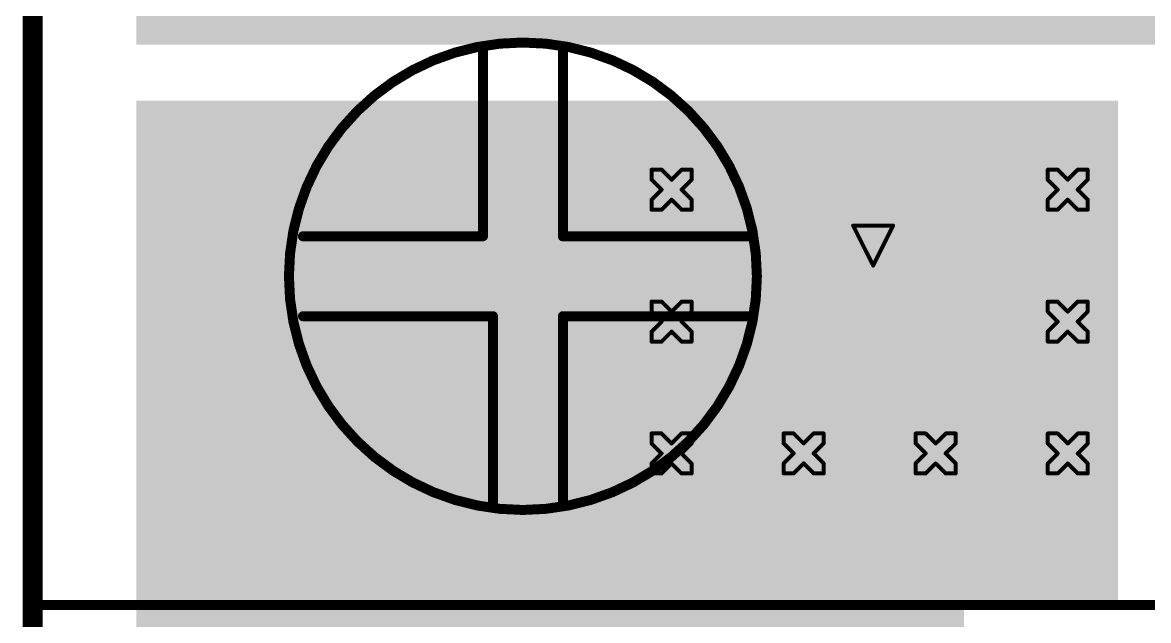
# Model space of a CAD drawing. Header units: inches. Extents: x 0 to 282, y 0 to 91.
# Drawn here: x -0.13 to 14.18, y 19.63 to 27.23 of the extents above; entities that cross this region are included whole.
import ezdxf

# ---------------------------------------------------------------- set-up
doc = ezdxf.new("R2010")
doc.units = ezdxf.units.IN
for name, color, linetype in [('Board Outline', 216, 'Continuous'), ('Bottom Layer', 5, 'Continuous'), ('Bottom Solder', 6, 'Continuous'), ('Drill Drawing', 1, 'Continuous'), ('Multi-Layer', 9, 'Continuous'), ('Pad Holes', 156, 'Continuous'), ('Top Layer', 1, 'Continuous'), ('Top Overlay', 2, 'Continuous'), ('Top Solder', 216, 'Continuous'), ('Via Holes', 16, 'Continuous')]:
    doc.layers.add(name, color=color, linetype=linetype)

# ---------------------------------------------------------------- blocks, each defined once
blk = doc.blocks.new('DBT50G_7_62_2P_BK_P_10')
at = {"layer": 'Bottom Layer'}
h = blk.add_hatch(color=5, dxfattribs=at)
edge = h.paths.add_edge_path()
edge.add_arc((3.81, 0), 1.3, 0, 360)
at = {"layer": 'Bottom Solder'}
h = blk.add_hatch(color=6, dxfattribs=at)
edge = h.paths.add_edge_path()
edge.add_arc((3.81, 0), 1.402, 0, 360)
at = {"layer": 'Multi-Layer'}
h = blk.add_hatch(color=9, dxfattribs=at)
edge = h.paths.add_edge_path()
edge.add_arc((3.81, 0), 1.3, 0, 360)
at = {"layer": 'Pad Holes'}
h = blk.add_hatch(color=7, dxfattribs=at)
edge = h.paths.add_edge_path()
edge.add_arc((3.81, 0), 0.8, 0, 360)
at = {"layer": 'Top Layer'}
h = blk.add_hatch(color=1, dxfattribs=at)
edge = h.paths.add_edge_path()
edge.add_arc((3.81, 0), 1.3, 0, 360)
at = {"layer": 'Top Solder'}
h = blk.add_hatch(color=216, dxfattribs=at)
edge = h.paths.add_edge_path()
edge.add_arc((3.81, 0), 1.402, 0, 360)
at = {"layer": 'Top Overlay', "const_width": 0.127}
for points in [[(8.38, -10.65), (8.38, 4.55)], [(3.692, -3.942), (3.692, -1.529)], [(4.708, -3.942), (4.708, -1.529)], [(3.692, -3.942), (1.279, -3.942)], [(7.121, -3.942), (4.708, -3.942)], [(4.708, -7.244), (4.708, -4.831)], [(7.121, -4.831), (4.708, -4.831)], [(3.692, -4.958), (1.279, -4.958)], [(3.692, -7.244), (3.692, -4.958)], [(8.38, -10.65), (-8.22, -10.65)]]:
    blk.add_lwpolyline(points, dxfattribs=at)
at = {"layer": 'Top Overlay'}
for points, const_width in [([(7.173, -4.45, 1), (1.227, -4.45, 1)], 0.127), ([(3.66, -1.529, 1), (3.724, -1.529, 1)], 0.0635), ([(4.676, -1.529, 1), (4.74, -1.529, 1)], 0.0635), ([(1.247, -3.942, 1), (1.311, -3.942, 1)], 0.0635), ([(3.66, -3.942, 1), (3.724, -3.942, 1)], 0.0635), ([(3.66, -3.942, 1), (3.724, -3.942, 1)], 0.0635), ([(4.676, -3.942, 1), (4.74, -3.942, 1)], 0.0635), ([(4.676, -3.942, 1), (4.74, -3.942, 1)], 0.0635), ([(7.089, -3.942, 1), (7.153, -3.942, 1)], 0.0635), ([(1.195, -4.45, 1), (1.259, -4.45, 1)], 0.0635), ([(7.141, -4.45, 1), (7.205, -4.45, 1)], 0.0635), ([(4.676, -4.831, 1), (4.74, -4.831, 1)], 0.0635), ([(4.676, -4.831, 1), (4.74, -4.831, 1)], 0.0635), ([(7.089, -4.831, 1), (7.153, -4.831, 1)], 0.0635), ([(1.247, -4.958, 1), (1.311, -4.958, 1)], 0.0635), ([(3.66, -4.958, 1), (3.724, -4.958, 1)], 0.0635), ([(3.66, -4.958, 1), (3.724, -4.958, 1)], 0.0635), ([(3.66, -7.244, 1), (3.724, -7.244, 1)], 0.0635), ([(4.676, -7.244, 1), (4.74, -7.244, 1)], 0.0635), ([(8.348, -10.65, 1), (8.412, -10.65, 1)], 0.0635), ([(8.348, -10.65, 1), (8.412, -10.65, 1)], 0.0635)]:
    blk.add_lwpolyline(points, format="xyb", close=True, dxfattribs=dict(at, const_width=const_width))

msp = doc.modelspace()

# ---------------------------------------------------------------- hatches: boundary and pattern name
at = {"layer": 'Bottom Layer'}
for points in [[(1.321, 26.949), (13.792, 26.949), (13.792, 35.992), (1.321, 35.992)], [(1.321, 26.949), (32.207, 26.949), (32.207, 32.385), (1.321, 32.385)], [(1.321, 19.863), (13.792, 19.863), (13.792, 26.238), (1.321, 26.238)], [(11.835, 26.238), (1.321, 26.238), (1.321, 8.941), (11.835, 8.941)]]:
    msp.add_hatch(color=5, dxfattribs=at).paths.add_polyline_path(points)
h = msp.add_hatch(color=5, dxfattribs=at)
edge = h.paths.add_edge_path()
edge.add_arc((8.12, 25.106), 0.3, 0, 360)
h = msp.add_hatch(color=5, dxfattribs=at)
edge = h.paths.add_edge_path()
edge.add_arc((13.154, 25.106), 0.3, 0, 360)
h = msp.add_hatch(color=5, dxfattribs=at)
edge = h.paths.add_edge_path()
edge.add_arc((8.12, 23.428), 0.3, 0, 360)
h = msp.add_hatch(color=5, dxfattribs=at)
edge = h.paths.add_edge_path()
edge.add_arc((13.154, 23.428), 0.3, 0, 360)
h = msp.add_hatch(color=5, dxfattribs=at)
edge = h.paths.add_edge_path()
edge.add_arc((8.12, 21.751), 0.3, 0, 360)
h = msp.add_hatch(color=5, dxfattribs=at)
edge = h.paths.add_edge_path()
edge.add_arc((9.798, 21.751), 0.3, 0, 360)
h = msp.add_hatch(color=5, dxfattribs=at)
edge = h.paths.add_edge_path()
edge.add_arc((11.476, 21.751), 0.3, 0, 360)
h = msp.add_hatch(color=5, dxfattribs=at)
edge = h.paths.add_edge_path()
edge.add_arc((13.154, 21.751), 0.3, 0, 360)
at = {"layer": 'Bottom Solder'}
h = msp.add_hatch(color=6, dxfattribs=at)
edge = h.paths.add_edge_path()
edge.add_arc((8.12, 25.106), 0.402, 0, 360)
h = msp.add_hatch(color=6, dxfattribs=at)
edge = h.paths.add_edge_path()
edge.add_arc((13.154, 25.106), 0.402, 0, 360)
h = msp.add_hatch(color=6, dxfattribs=at)
edge = h.paths.add_edge_path()
edge.add_arc((8.12, 23.428), 0.402, 0, 360)
h = msp.add_hatch(color=6, dxfattribs=at)
edge = h.paths.add_edge_path()
edge.add_arc((13.154, 23.428), 0.402, 0, 360)
h = msp.add_hatch(color=6, dxfattribs=at)
edge = h.paths.add_edge_path()
edge.add_arc((8.12, 21.751), 0.402, 0, 360)
h = msp.add_hatch(color=6, dxfattribs=at)
edge = h.paths.add_edge_path()
edge.add_arc((9.798, 21.751), 0.402, 0, 360)
h = msp.add_hatch(color=6, dxfattribs=at)
edge = h.paths.add_edge_path()
edge.add_arc((11.476, 21.751), 0.402, 0, 360)
h = msp.add_hatch(color=6, dxfattribs=at)
edge = h.paths.add_edge_path()
edge.add_arc((13.154, 21.751), 0.402, 0, 360)
at = {"layer": 'Top Layer'}
for points in [[(1.321, 26.949), (13.792, 26.949), (13.792, 35.992), (1.321, 35.992)], [(1.321, 26.949), (32.207, 26.949), (32.207, 32.385), (1.321, 32.385)], [(11.835, 26.238), (1.321, 26.238), (1.321, 8.941), (11.835, 8.941)], [(1.321, 19.863), (13.792, 19.863), (13.792, 26.238), (1.321, 26.238)]]:
    msp.add_hatch(color=1, dxfattribs=at).paths.add_polyline_path(points)
h = msp.add_hatch(color=1, dxfattribs=at)
edge = h.paths.add_edge_path()
edge.add_arc((8.12, 25.106), 0.3, 0, 360)
h = msp.add_hatch(color=1, dxfattribs=at)
edge = h.paths.add_edge_path()
edge.add_arc((13.154, 25.106), 0.3, 0, 360)
h = msp.add_hatch(color=1, dxfattribs=at)
edge = h.paths.add_edge_path()
edge.add_arc((8.12, 23.428), 0.3, 0, 360)
h = msp.add_hatch(color=1, dxfattribs=at)
edge = h.paths.add_edge_path()
edge.add_arc((13.154, 23.428), 0.3, 0, 360)
h = msp.add_hatch(color=1, dxfattribs=at)
edge = h.paths.add_edge_path()
edge.add_arc((8.12, 21.751), 0.3, 0, 360)
h = msp.add_hatch(color=1, dxfattribs=at)
edge = h.paths.add_edge_path()
edge.add_arc((9.798, 21.751), 0.3, 0, 360)
h = msp.add_hatch(color=1, dxfattribs=at)
edge = h.paths.add_edge_path()
edge.add_arc((11.476, 21.751), 0.3, 0, 360)
h = msp.add_hatch(color=1, dxfattribs=at)
edge = h.paths.add_edge_path()
edge.add_arc((13.154, 21.751), 0.3, 0, 360)
at = {"layer": 'Top Solder'}
h = msp.add_hatch(color=216, dxfattribs=at)
edge = h.paths.add_edge_path()
edge.add_arc((8.12, 25.106), 0.402, 0, 360)
h = msp.add_hatch(color=216, dxfattribs=at)
edge = h.paths.add_edge_path()
edge.add_arc((13.154, 25.106), 0.402, 0, 360)
h = msp.add_hatch(color=216, dxfattribs=at)
edge = h.paths.add_edge_path()
edge.add_arc((8.12, 23.428), 0.402, 0, 360)
h = msp.add_hatch(color=216, dxfattribs=at)
edge = h.paths.add_edge_path()
edge.add_arc((13.154, 23.428), 0.402, 0, 360)
h = msp.add_hatch(color=216, dxfattribs=at)
edge = h.paths.add_edge_path()
edge.add_arc((8.12, 21.751), 0.402, 0, 360)
h = msp.add_hatch(color=216, dxfattribs=at)
edge = h.paths.add_edge_path()
edge.add_arc((9.798, 21.751), 0.402, 0, 360)
h = msp.add_hatch(color=216, dxfattribs=at)
edge = h.paths.add_edge_path()
edge.add_arc((11.476, 21.751), 0.402, 0, 360)
h = msp.add_hatch(color=216, dxfattribs=at)
edge = h.paths.add_edge_path()
edge.add_arc((13.154, 21.751), 0.402, 0, 360)
at = {"layer": 'Via Holes'}
h = msp.add_hatch(color=7, dxfattribs=at)
edge = h.paths.add_edge_path()
edge.add_arc((8.12, 25.106), 0.15, 0, 360)
h = msp.add_hatch(color=7, dxfattribs=at)
edge = h.paths.add_edge_path()
edge.add_arc((13.154, 25.106), 0.15, 0, 360)
h = msp.add_hatch(color=7, dxfattribs=at)
edge = h.paths.add_edge_path()
edge.add_arc((8.12, 23.428), 0.15, 0, 360)
h = msp.add_hatch(color=7, dxfattribs=at)
edge = h.paths.add_edge_path()
edge.add_arc((13.154, 23.428), 0.15, 0, 360)
h = msp.add_hatch(color=7, dxfattribs=at)
edge = h.paths.add_edge_path()
edge.add_arc((8.12, 21.751), 0.15, 0, 360)
h = msp.add_hatch(color=7, dxfattribs=at)
edge = h.paths.add_edge_path()
edge.add_arc((9.798, 21.751), 0.15, 0, 360)
h = msp.add_hatch(color=7, dxfattribs=at)
edge = h.paths.add_edge_path()
edge.add_arc((11.476, 21.751), 0.15, 0, 360)
h = msp.add_hatch(color=7, dxfattribs=at)
edge = h.paths.add_edge_path()
edge.add_arc((13.154, 21.751), 0.15, 0, 360)

# ---------------------------------------------------------------- linework, layer by layer
at = {"layer": 'Board Outline', "const_width": 0.254}
msp.add_lwpolyline([(0, 0), (0, 37)], dxfattribs=at)
at = {"layer": 'Drill Drawing', "const_width": 0.0508}
for points in [[(7.866, 25.233), (7.866, 25.36)], [(7.866, 25.36), (7.993, 25.36)], [(7.993, 25.36), (8.12, 25.233)], [(8.12, 25.233), (8.247, 25.36)], [(8.247, 25.36), (8.374, 25.36)], [(8.374, 25.233), (8.374, 25.36)], [(12.9, 25.233), (12.9, 25.36)], [(12.9, 25.36), (13.027, 25.36)], [(13.027, 25.36), (13.154, 25.233)], [(13.154, 25.233), (13.281, 25.36)], [(13.281, 25.36), (13.408, 25.36)], [(13.408, 25.233), (13.408, 25.36)], [(7.866, 25.233), (7.993, 25.106)], [(8.247, 25.106), (8.374, 25.233)], [(12.9, 25.233), (13.027, 25.106)], [(13.281, 25.106), (13.408, 25.233)], [(7.866, 24.979), (7.993, 25.106)], [(8.247, 25.106), (8.374, 24.979)], [(12.9, 24.979), (13.027, 25.106)], [(13.281, 25.106), (13.408, 24.979)], [(7.866, 24.852), (7.866, 24.979)], [(7.993, 24.852), (8.12, 24.979)], [(8.12, 24.979), (8.247, 24.852)], [(8.374, 24.852), (8.374, 24.979)], [(12.9, 24.852), (12.9, 24.979)], [(13.027, 24.852), (13.154, 24.979)], [(13.154, 24.979), (13.281, 24.852)], [(13.408, 24.852), (13.408, 24.979)], [(7.866, 24.852), (7.993, 24.852)], [(8.247, 24.852), (8.374, 24.852)], [(12.9, 24.852), (13.027, 24.852)], [(13.281, 24.852), (13.408, 24.852)], [(10.427, 24.649), (10.935, 24.649)], [(10.427, 24.649), (10.681, 24.141)], [(10.681, 24.141), (10.935, 24.649)], [(7.866, 23.555), (7.866, 23.682)], [(7.866, 23.682), (7.993, 23.682)], [(7.993, 23.682), (8.12, 23.555)], [(8.12, 23.555), (8.247, 23.682)], [(8.247, 23.682), (8.374, 23.682)], [(8.374, 23.555), (8.374, 23.682)], [(12.9, 23.555), (12.9, 23.682)], [(12.9, 23.682), (13.027, 23.682)], [(13.027, 23.682), (13.154, 23.555)], [(13.154, 23.555), (13.281, 23.682)], [(13.281, 23.682), (13.408, 23.682)], [(13.408, 23.555), (13.408, 23.682)], [(7.866, 23.555), (7.993, 23.428)], [(8.247, 23.428), (8.374, 23.555)], [(12.9, 23.555), (13.027, 23.428)], [(13.281, 23.428), (13.408, 23.555)], [(7.866, 23.301), (7.993, 23.428)], [(7.866, 23.174), (7.866, 23.301)], [(7.993, 23.174), (8.12, 23.301)], [(8.12, 23.301), (8.247, 23.174)], [(8.247, 23.428), (8.374, 23.301)], [(8.374, 23.174), (8.374, 23.301)], [(12.9, 23.301), (13.027, 23.428)], [(12.9, 23.174), (12.9, 23.301)], [(13.027, 23.174), (13.154, 23.301)], [(13.154, 23.301), (13.281, 23.174)], [(13.281, 23.428), (13.408, 23.301)], [(13.408, 23.174), (13.408, 23.301)], [(7.866, 23.174), (7.993, 23.174)], [(8.247, 23.174), (8.374, 23.174)], [(12.9, 23.174), (13.027, 23.174)], [(13.281, 23.174), (13.408, 23.174)], [(7.866, 21.878), (7.866, 22.005)], [(7.866, 22.005), (7.993, 22.005)], [(7.866, 21.878), (7.993, 21.751)], [(7.993, 22.005), (8.12, 21.878)], [(8.12, 21.878), (8.247, 22.005)], [(8.247, 22.005), (8.374, 22.005)], [(8.247, 21.751), (8.374, 21.878)], [(8.374, 21.878), (8.374, 22.005)], [(9.544, 21.878), (9.544, 22.005)], [(9.544, 22.005), (9.671, 22.005)], [(9.544, 21.878), (9.671, 21.751)], [(9.671, 22.005), (9.798, 21.878)], [(9.798, 21.878), (9.925, 22.005)], [(9.925, 22.005), (10.052, 22.005)], [(9.925, 21.751), (10.052, 21.878)], [(10.052, 21.878), (10.052, 22.005)], [(11.222, 21.878), (11.222, 22.005)], [(11.222, 22.005), (11.349, 22.005)], [(11.222, 21.878), (11.349, 21.751)], [(11.349, 22.005), (11.476, 21.878)], [(11.476, 21.878), (11.603, 22.005)], [(11.603, 22.005), (11.73, 22.005)], [(11.603, 21.751), (11.73, 21.878)], [(11.73, 21.878), (11.73, 22.005)], [(12.9, 21.878), (12.9, 22.005)], [(12.9, 22.005), (13.027, 22.005)], [(12.9, 21.878), (13.027, 21.751)], [(13.027, 22.005), (13.154, 21.878)], [(13.154, 21.878), (13.281, 22.005)], [(13.281, 22.005), (13.408, 22.005)], [(13.281, 21.751), (13.408, 21.878)], [(13.408, 21.878), (13.408, 22.005)], [(7.866, 21.624), (7.993, 21.751)], [(8.247, 21.751), (8.374, 21.624)], [(9.544, 21.624), (9.671, 21.751)], [(9.925, 21.751), (10.052, 21.624)], [(11.222, 21.624), (11.349, 21.751)], [(11.603, 21.751), (11.73, 21.624)], [(12.9, 21.624), (13.027, 21.751)], [(13.281, 21.751), (13.408, 21.624)], [(7.866, 21.497), (7.866, 21.624)], [(7.993, 21.497), (8.12, 21.624)], [(8.12, 21.624), (8.247, 21.497)], [(8.374, 21.497), (8.374, 21.624)], [(9.544, 21.497), (9.544, 21.624)], [(9.671, 21.497), (9.798, 21.624)], [(9.798, 21.624), (9.925, 21.497)], [(10.052, 21.497), (10.052, 21.624)], [(11.222, 21.497), (11.222, 21.624)], [(11.349, 21.497), (11.476, 21.624)], [(11.476, 21.624), (11.603, 21.497)], [(11.73, 21.497), (11.73, 21.624)], [(12.9, 21.497), (12.9, 21.624)], [(13.027, 21.497), (13.154, 21.624)], [(13.154, 21.624), (13.281, 21.497)], [(13.408, 21.497), (13.408, 21.624)], [(7.866, 21.497), (7.993, 21.497)], [(8.247, 21.497), (8.374, 21.497)], [(9.544, 21.497), (9.671, 21.497)], [(9.925, 21.497), (10.052, 21.497)], [(11.222, 21.497), (11.349, 21.497)], [(11.603, 21.497), (11.73, 21.497)], [(12.9, 21.497), (13.027, 21.497)], [(13.281, 21.497), (13.408, 21.497)]]:
    msp.add_lwpolyline(points, dxfattribs=at)
at = {"layer": 'Drill Drawing', "const_width": 0.0254}
for points in [[(7.853, 25.36, 1), (7.879, 25.36, 1)], [(7.853, 25.36, 1), (7.879, 25.36, 1)], [(7.98, 25.36, 1), (8.006, 25.36, 1)], [(7.98, 25.36, 1), (8.006, 25.36, 1)], [(8.234, 25.36, 1), (8.26, 25.36, 1)], [(8.234, 25.36, 1), (8.26, 25.36, 1)], [(8.361, 25.36, 1), (8.387, 25.36, 1)], [(8.361, 25.36, 1), (8.387, 25.36, 1)], [(12.887, 25.36, 1), (12.912, 25.36, 1)], [(12.887, 25.36, 1), (12.912, 25.36, 1)], [(13.014, 25.36, 1), (13.039, 25.36, 1)], [(13.014, 25.36, 1), (13.039, 25.36, 1)], [(13.268, 25.36, 1), (13.293, 25.36, 1)], [(13.268, 25.36, 1), (13.293, 25.36, 1)], [(13.395, 25.36, 1), (13.42, 25.36, 1)], [(13.395, 25.36, 1), (13.42, 25.36, 1)], [(7.853, 25.233, 1), (7.879, 25.233, 1)], [(7.853, 25.233, 1), (7.879, 25.233, 1)], [(8.107, 25.233, 1), (8.133, 25.233, 1)], [(8.107, 25.233, 1), (8.133, 25.233, 1)], [(8.361, 25.233, 1), (8.387, 25.233, 1)], [(8.361, 25.233, 1), (8.387, 25.233, 1)], [(12.887, 25.233, 1), (12.912, 25.233, 1)], [(12.887, 25.233, 1), (12.912, 25.233, 1)], [(13.141, 25.233, 1), (13.166, 25.233, 1)], [(13.141, 25.233, 1), (13.166, 25.233, 1)], [(13.395, 25.233, 1), (13.42, 25.233, 1)], [(13.395, 25.233, 1), (13.42, 25.233, 1)], [(7.98, 25.106, 1), (8.006, 25.106, 1)], [(7.98, 25.106, 1), (8.006, 25.106, 1)], [(8.234, 25.106, 1), (8.26, 25.106, 1)], [(8.234, 25.106, 1), (8.26, 25.106, 1)], [(13.014, 25.106, 1), (13.039, 25.106, 1)], [(13.014, 25.106, 1), (13.039, 25.106, 1)], [(13.268, 25.106, 1), (13.293, 25.106, 1)], [(13.268, 25.106, 1), (13.293, 25.106, 1)], [(7.853, 24.979, 1), (7.879, 24.979, 1)], [(7.853, 24.979, 1), (7.879, 24.979, 1)], [(8.107, 24.979, 1), (8.133, 24.979, 1)], [(8.107, 24.979, 1), (8.133, 24.979, 1)], [(8.361, 24.979, 1), (8.387, 24.979, 1)], [(8.361, 24.979, 1), (8.387, 24.979, 1)], [(12.887, 24.979, 1), (12.912, 24.979, 1)], [(12.887, 24.979, 1), (12.912, 24.979, 1)], [(13.141, 24.979, 1), (13.166, 24.979, 1)], [(13.141, 24.979, 1), (13.166, 24.979, 1)], [(13.395, 24.979, 1), (13.42, 24.979, 1)], [(13.395, 24.979, 1), (13.42, 24.979, 1)], [(7.853, 24.852, 1), (7.879, 24.852, 1)], [(7.853, 24.852, 1), (7.879, 24.852, 1)], [(7.98, 24.852, 1), (8.006, 24.852, 1)], [(7.98, 24.852, 1), (8.006, 24.852, 1)], [(8.234, 24.852, 1), (8.26, 24.852, 1)], [(8.234, 24.852, 1), (8.26, 24.852, 1)], [(8.361, 24.852, 1), (8.387, 24.852, 1)], [(8.361, 24.852, 1), (8.387, 24.852, 1)], [(12.887, 24.852, 1), (12.912, 24.852, 1)], [(12.887, 24.852, 1), (12.912, 24.852, 1)], [(13.014, 24.852, 1), (13.039, 24.852, 1)], [(13.014, 24.852, 1), (13.039, 24.852, 1)], [(13.268, 24.852, 1), (13.293, 24.852, 1)], [(13.268, 24.852, 1), (13.293, 24.852, 1)], [(13.395, 24.852, 1), (13.42, 24.852, 1)], [(13.395, 24.852, 1), (13.42, 24.852, 1)], [(10.414, 24.649, 1), (10.44, 24.649, 1)], [(10.414, 24.649, 1), (10.44, 24.649, 1)], [(10.922, 24.649, 1), (10.948, 24.649, 1)], [(10.922, 24.649, 1), (10.948, 24.649, 1)], [(10.668, 24.141, 1), (10.694, 24.141, 1)], [(10.668, 24.141, 1), (10.694, 24.141, 1)], [(7.853, 23.682, 1), (7.879, 23.682, 1)], [(7.853, 23.682, 1), (7.879, 23.682, 1)], [(7.98, 23.682, 1), (8.006, 23.682, 1)], [(7.98, 23.682, 1), (8.006, 23.682, 1)], [(8.234, 23.682, 1), (8.26, 23.682, 1)], [(8.234, 23.682, 1), (8.26, 23.682, 1)], [(8.361, 23.682, 1), (8.387, 23.682, 1)], [(8.361, 23.682, 1), (8.387, 23.682, 1)], [(12.887, 23.682, 1), (12.912, 23.682, 1)], [(12.887, 23.682, 1), (12.912, 23.682, 1)], [(13.014, 23.682, 1), (13.039, 23.682, 1)], [(13.014, 23.682, 1), (13.039, 23.682, 1)], [(13.268, 23.682, 1), (13.293, 23.682, 1)], [(13.268, 23.682, 1), (13.293, 23.682, 1)], [(13.395, 23.682, 1), (13.42, 23.682, 1)], [(13.395, 23.682, 1), (13.42, 23.682, 1)], [(7.853, 23.555, 1), (7.879, 23.555, 1)], [(7.853, 23.555, 1), (7.879, 23.555, 1)], [(8.107, 23.555, 1), (8.133, 23.555, 1)], [(8.107, 23.555, 1), (8.133, 23.555, 1)], [(8.361, 23.555, 1), (8.387, 23.555, 1)], [(8.361, 23.555, 1), (8.387, 23.555, 1)], [(12.887, 23.555, 1), (12.912, 23.555, 1)], [(12.887, 23.555, 1), (12.912, 23.555, 1)], [(13.141, 23.555, 1), (13.166, 23.555, 1)], [(13.141, 23.555, 1), (13.166, 23.555, 1)], [(13.395, 23.555, 1), (13.42, 23.555, 1)], [(13.395, 23.555, 1), (13.42, 23.555, 1)], [(7.853, 23.301, 1), (7.879, 23.301, 1)], [(7.853, 23.301, 1), (7.879, 23.301, 1)], [(7.98, 23.428, 1), (8.006, 23.428, 1)], [(7.98, 23.428, 1), (8.006, 23.428, 1)], [(8.107, 23.301, 1), (8.133, 23.301, 1)], [(8.107, 23.301, 1), (8.133, 23.301, 1)], [(8.234, 23.428, 1), (8.26, 23.428, 1)], [(8.234, 23.428, 1), (8.26, 23.428, 1)], [(8.361, 23.301, 1), (8.387, 23.301, 1)], [(8.361, 23.301, 1), (8.387, 23.301, 1)], [(12.887, 23.301, 1), (12.912, 23.301, 1)], [(12.887, 23.301, 1), (12.912, 23.301, 1)], [(13.014, 23.428, 1), (13.039, 23.428, 1)], [(13.014, 23.428, 1), (13.039, 23.428, 1)], [(13.141, 23.301, 1), (13.166, 23.301, 1)], [(13.141, 23.301, 1), (13.166, 23.301, 1)], [(13.268, 23.428, 1), (13.293, 23.428, 1)], [(13.268, 23.428, 1), (13.293, 23.428, 1)], [(13.395, 23.301, 1), (13.42, 23.301, 1)], [(13.395, 23.301, 1), (13.42, 23.301, 1)], [(7.853, 23.174, 1), (7.879, 23.174, 1)], [(7.853, 23.174, 1), (7.879, 23.174, 1)], [(7.98, 23.174, 1), (8.006, 23.174, 1)], [(7.98, 23.174, 1), (8.006, 23.174, 1)], [(8.234, 23.174, 1), (8.26, 23.174, 1)], [(8.234, 23.174, 1), (8.26, 23.174, 1)], [(8.361, 23.174, 1), (8.387, 23.174, 1)], [(8.361, 23.174, 1), (8.387, 23.174, 1)], [(12.887, 23.174, 1), (12.912, 23.174, 1)], [(12.887, 23.174, 1), (12.912, 23.174, 1)], [(13.014, 23.174, 1), (13.039, 23.174, 1)], [(13.014, 23.174, 1), (13.039, 23.174, 1)], [(13.268, 23.174, 1), (13.293, 23.174, 1)], [(13.268, 23.174, 1), (13.293, 23.174, 1)], [(13.395, 23.174, 1), (13.42, 23.174, 1)], [(13.395, 23.174, 1), (13.42, 23.174, 1)], [(7.853, 22.005, 1), (7.879, 22.005, 1)], [(7.853, 22.005, 1), (7.879, 22.005, 1)], [(7.853, 21.878, 1), (7.879, 21.878, 1)], [(7.853, 21.878, 1), (7.879, 21.878, 1)], [(7.98, 22.005, 1), (8.006, 22.005, 1)], [(7.98, 22.005, 1), (8.006, 22.005, 1)], [(8.107, 21.878, 1), (8.133, 21.878, 1)], [(8.107, 21.878, 1), (8.133, 21.878, 1)], [(8.234, 22.005, 1), (8.26, 22.005, 1)], [(8.234, 22.005, 1), (8.26, 22.005, 1)], [(8.361, 22.005, 1), (8.387, 22.005, 1)], [(8.361, 22.005, 1), (8.387, 22.005, 1)], [(8.361, 21.878, 1), (8.387, 21.878, 1)], [(8.361, 21.878, 1), (8.387, 21.878, 1)], [(9.531, 22.005, 1), (9.557, 22.005, 1)], [(9.531, 22.005, 1), (9.557, 22.005, 1)], [(9.531, 21.878, 1), (9.557, 21.878, 1)], [(9.531, 21.878, 1), (9.557, 21.878, 1)], [(9.658, 22.005, 1), (9.684, 22.005, 1)], [(9.658, 22.005, 1), (9.684, 22.005, 1)], [(9.785, 21.878, 1), (9.811, 21.878, 1)], [(9.785, 21.878, 1), (9.811, 21.878, 1)], [(9.912, 22.005, 1), (9.938, 22.005, 1)], [(9.912, 22.005, 1), (9.938, 22.005, 1)], [(10.039, 22.005, 1), (10.065, 22.005, 1)], [(10.039, 22.005, 1), (10.065, 22.005, 1)], [(10.039, 21.878, 1), (10.065, 21.878, 1)], [(10.039, 21.878, 1), (10.065, 21.878, 1)], [(11.209, 22.005, 1), (11.234, 22.005, 1)], [(11.209, 22.005, 1), (11.234, 22.005, 1)], [(11.209, 21.878, 1), (11.234, 21.878, 1)], [(11.209, 21.878, 1), (11.234, 21.878, 1)], [(11.336, 22.005, 1), (11.361, 22.005, 1)], [(11.336, 22.005, 1), (11.361, 22.005, 1)], [(11.463, 21.878, 1), (11.488, 21.878, 1)], [(11.463, 21.878, 1), (11.488, 21.878, 1)], [(11.59, 22.005, 1), (11.615, 22.005, 1)], [(11.59, 22.005, 1), (11.615, 22.005, 1)], [(11.717, 22.005, 1), (11.742, 22.005, 1)], [(11.717, 22.005, 1), (11.742, 22.005, 1)], [(11.717, 21.878, 1), (11.742, 21.878, 1)], [(11.717, 21.878, 1), (11.742, 21.878, 1)], [(12.887, 22.005, 1), (12.912, 22.005, 1)], [(12.887, 22.005, 1), (12.912, 22.005, 1)], [(12.887, 21.878, 1), (12.912, 21.878, 1)], [(12.887, 21.878, 1), (12.912, 21.878, 1)], [(13.014, 22.005, 1), (13.039, 22.005, 1)], [(13.014, 22.005, 1), (13.039, 22.005, 1)], [(13.141, 21.878, 1), (13.166, 21.878, 1)], [(13.141, 21.878, 1), (13.166, 21.878, 1)], [(13.268, 22.005, 1), (13.293, 22.005, 1)], [(13.268, 22.005, 1), (13.293, 22.005, 1)], [(13.395, 22.005, 1), (13.42, 22.005, 1)], [(13.395, 22.005, 1), (13.42, 22.005, 1)], [(13.395, 21.878, 1), (13.42, 21.878, 1)], [(13.395, 21.878, 1), (13.42, 21.878, 1)], [(7.98, 21.751, 1), (8.006, 21.751, 1)], [(7.98, 21.751, 1), (8.006, 21.751, 1)], [(8.234, 21.751, 1), (8.26, 21.751, 1)], [(8.234, 21.751, 1), (8.26, 21.751, 1)], [(9.658, 21.751, 1), (9.684, 21.751, 1)], [(9.658, 21.751, 1), (9.684, 21.751, 1)], [(9.912, 21.751, 1), (9.938, 21.751, 1)], [(9.912, 21.751, 1), (9.938, 21.751, 1)], [(11.336, 21.751, 1), (11.361, 21.751, 1)], [(11.336, 21.751, 1), (11.361, 21.751, 1)], [(11.59, 21.751, 1), (11.615, 21.751, 1)], [(11.59, 21.751, 1), (11.615, 21.751, 1)], [(13.014, 21.751, 1), (13.039, 21.751, 1)], [(13.014, 21.751, 1), (13.039, 21.751, 1)], [(13.268, 21.751, 1), (13.293, 21.751, 1)], [(13.268, 21.751, 1), (13.293, 21.751, 1)], [(7.853, 21.624, 1), (7.879, 21.624, 1)], [(7.853, 21.624, 1), (7.879, 21.624, 1)], [(8.107, 21.624, 1), (8.133, 21.624, 1)], [(8.107, 21.624, 1), (8.133, 21.624, 1)], [(8.361, 21.624, 1), (8.387, 21.624, 1)], [(8.361, 21.624, 1), (8.387, 21.624, 1)], [(9.531, 21.624, 1), (9.557, 21.624, 1)], [(9.531, 21.624, 1), (9.557, 21.624, 1)], [(9.785, 21.624, 1), (9.811, 21.624, 1)], [(9.785, 21.624, 1), (9.811, 21.624, 1)], [(10.039, 21.624, 1), (10.065, 21.624, 1)], [(10.039, 21.624, 1), (10.065, 21.624, 1)], [(11.209, 21.624, 1), (11.234, 21.624, 1)], [(11.209, 21.624, 1), (11.234, 21.624, 1)], [(11.463, 21.624, 1), (11.488, 21.624, 1)], [(11.463, 21.624, 1), (11.488, 21.624, 1)], [(11.717, 21.624, 1), (11.742, 21.624, 1)], [(11.717, 21.624, 1), (11.742, 21.624, 1)], [(12.887, 21.624, 1), (12.912, 21.624, 1)], [(12.887, 21.624, 1), (12.912, 21.624, 1)], [(13.141, 21.624, 1), (13.166, 21.624, 1)], [(13.141, 21.624, 1), (13.166, 21.624, 1)], [(13.395, 21.624, 1), (13.42, 21.624, 1)], [(13.395, 21.624, 1), (13.42, 21.624, 1)], [(7.853, 21.497, 1), (7.879, 21.497, 1)], [(7.853, 21.497, 1), (7.879, 21.497, 1)], [(7.98, 21.497, 1), (8.006, 21.497, 1)], [(7.98, 21.497, 1), (8.006, 21.497, 1)], [(8.234, 21.497, 1), (8.26, 21.497, 1)], [(8.234, 21.497, 1), (8.26, 21.497, 1)], [(8.361, 21.497, 1), (8.387, 21.497, 1)], [(8.361, 21.497, 1), (8.387, 21.497, 1)], [(9.531, 21.497, 1), (9.557, 21.497, 1)], [(9.531, 21.497, 1), (9.557, 21.497, 1)], [(9.658, 21.497, 1), (9.684, 21.497, 1)], [(9.658, 21.497, 1), (9.684, 21.497, 1)], [(9.912, 21.497, 1), (9.938, 21.497, 1)], [(9.912, 21.497, 1), (9.938, 21.497, 1)], [(10.039, 21.497, 1), (10.065, 21.497, 1)], [(10.039, 21.497, 1), (10.065, 21.497, 1)], [(11.209, 21.497, 1), (11.234, 21.497, 1)], [(11.209, 21.497, 1), (11.234, 21.497, 1)], [(11.336, 21.497, 1), (11.361, 21.497, 1)], [(11.336, 21.497, 1), (11.361, 21.497, 1)], [(11.59, 21.497, 1), (11.615, 21.497, 1)], [(11.59, 21.497, 1), (11.615, 21.497, 1)], [(11.717, 21.497, 1), (11.742, 21.497, 1)], [(11.717, 21.497, 1), (11.742, 21.497, 1)], [(12.887, 21.497, 1), (12.912, 21.497, 1)], [(12.887, 21.497, 1), (12.912, 21.497, 1)], [(13.014, 21.497, 1), (13.039, 21.497, 1)], [(13.014, 21.497, 1), (13.039, 21.497, 1)], [(13.268, 21.497, 1), (13.293, 21.497, 1)], [(13.268, 21.497, 1), (13.293, 21.497, 1)], [(13.395, 21.497, 1), (13.42, 21.497, 1)], [(13.395, 21.497, 1), (13.42, 21.497, 1)]]:
    msp.add_lwpolyline(points, format="xyb", close=True, dxfattribs=at)

# ---------------------------------------------------------------- block references
at = {"rotation": 270}
msp.add_blockref('DBT50G_7_62_2P_BK_P_10', (10.681, 28.205), dxfattribs=at)

doc.saveas('drawing.dxf')
